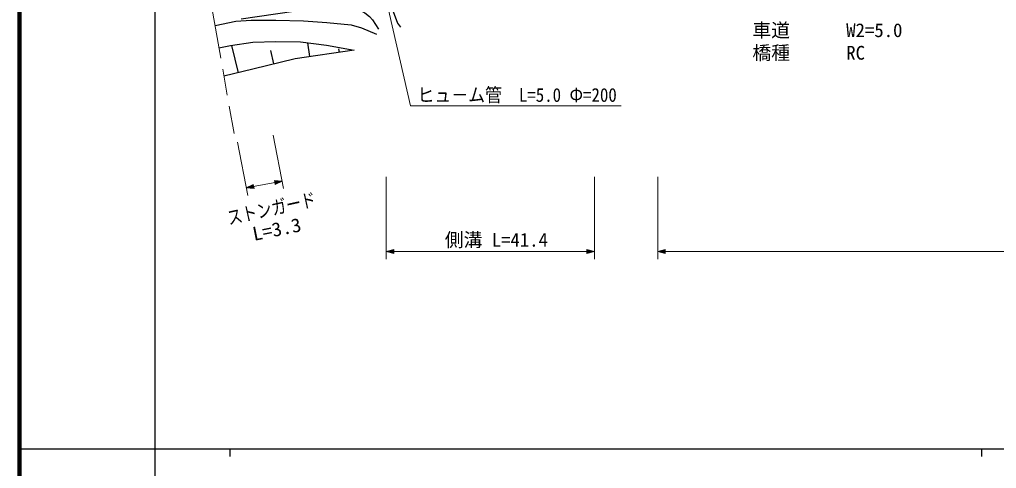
# Model space of a CAD drawing. Units: millimetres, scale not verified. Extents: x 40000 to 680000, y 20000 to 380000.
# Drawn here: x 40000 to 169993, y 202409 to 262086 of the extents above; entities that cross this region are included whole.
import ezdxf
from ezdxf.enums import TextEntityAlignment as Align

# ---------------------------------------------------------------- set-up
doc = ezdxf.new("R2010")
doc.units = ezdxf.units.MM
doc.header["$LTSCALE"] = 1000
doc.linetypes.add('CHAIN', pattern=[18.5, 12, -1.5, 3.5, -1.5])
for name, color, linetype, lineweight in [('M-BGD', 7, 'Continuous', 25), ('M-BMK', 2, 'CHAIN', 13), ('M-STR-HTXT', 7, 'Continuous', 13), ('M-TTL', 2, 'Continuous', 140), ('M-TTL-BAND', 7, 'Continuous', 25)]:
    doc.layers.add(name, color=color, linetype=linetype, lineweight=lineweight)
doc.styles.add('ＭＳ ゴシック', font='')
doc.styles.get('ＭＳ ゴシック').set_extended_font_data('MS Gothic')

msp = doc.modelspace()

# ---------------------------------------------------------------- linework, layer by layer
at = {"layer": 'M-BGD'}
for p, q in [((66011, 261303), (68784, 261857)), ((68784, 261857), (70814, 262022)), ((70814, 262022), (74106, 262022)), ((74106, 262022), (77782, 261912)), ((77782, 261912), (80910, 261693)), ((80910, 261693), (84147, 261364)), ((84147, 261364), (85518, 260979)), ((85518, 260979), (87493, 260157)), ((68071, 258620), (71034, 259059)), ((71034, 259059), (74106, 259169)), ((74106, 259169), (77398, 259114)), ((77398, 259114), (80855, 258675)), ((78646, 257153), (78377, 258990)), ((66537, 258330), (68071, 258620)), ((69119, 255023), (68230, 258644)), ((73859, 256179), (73429, 257952)), ((84531, 258017), (76685, 256865)), ((80855, 258675), (84531, 258017)), ((82569, 257729), (82501, 258192)), ((76685, 256865), (71034, 255493)), ((71034, 255493), (67205, 254553))]:
    msp.add_line(p, q, dxfattribs=at)
for points in [[(82226, 267399), (83622, 267504), (85119, 267492), (85908, 267380), (86635, 267177), (87574, 266808), (88480, 266302), (88760, 265930), (88987, 265364), (89567, 263513), (90275, 261625), (90676, 261089)], [(69498, 262187), (78927, 263573), (80655, 263789), (82261, 263884), (83455, 263777), (84604, 263560), (85362, 263304), (85940, 262998), (86574, 262503), (86985, 262048), (87768, 260815)]]:
    msp.add_lwpolyline(points, dxfattribs=at)
at = {"layer": 'M-BMK'}
msp.add_line((64689, 268783), (68554, 246924), dxfattribs=at)
at = {"layer": 'M-STR-HTXT'}
for p, q in [((87032, 272282), (92036, 250598)), ((92036, 250598), (120053, 250598)), ((68989, 245779), (70359, 238713)), ((75139, 239641), (73768, 246706)), ((70169, 239695), (74948, 240622)), ((74020, 240157), (73913, 240707)), ((73913, 240707), (74948, 240622)), ((74044, 240243), (73968, 240636)), ((73968, 240636), (74674, 240569)), ((74948, 240622), (74020, 240157)), ((74068, 240329), (74022, 240565)), ((74022, 240565), (74516, 240539)), ((74674, 240569), (74044, 240243)), ((74516, 240539), (74068, 240329)), ((74092, 240416), (74077, 240494)), ((74077, 240494), (74281, 240493)), ((74281, 240493), (74092, 240416)), ((88803, 241175), (88803, 230253)), ((116496, 230253), (116496, 241175)), ((124920, 241175), (124920, 230253)), ((70169, 239695), (71097, 240160)), ((71204, 239611), (70169, 239695)), ((70444, 239748), (71073, 240074)), ((71149, 239682), (70444, 239748)), ((70601, 239779), (71049, 239988)), ((71095, 239753), (70601, 239779)), ((70837, 239825), (71025, 239902)), ((71040, 239823), (70837, 239825)), ((71025, 239902), (71040, 239823)), ((71049, 239988), (71095, 239753)), ((71073, 240074), (71149, 239682)), ((71097, 240160), (71204, 239611)), ((88803, 231253), (89803, 231533)), ((89083, 231253), (89763, 231453)), ((89763, 231453), (89763, 231053)), ((89803, 231533), (89803, 230973)), ((115496, 230973), (115496, 231533)), ((115496, 231533), (116496, 231253)), ((115536, 231053), (115536, 231453)), ((115536, 231453), (116216, 231253)), ((124920, 231253), (125920, 231533)), ((125200, 231253), (125880, 231453)), ((125880, 231453), (125880, 231053)), ((125920, 231533), (125920, 230973)), ((89803, 230973), (88803, 231253)), ((88803, 231253), (116496, 231253)), ((89763, 231053), (89083, 231253)), ((89243, 231253), (89723, 231373)), ((89723, 231133), (89243, 231253)), ((89483, 231253), (89683, 231293)), ((89683, 231213), (89483, 231253)), ((89683, 231293), (89683, 231213)), ((89723, 231373), (89723, 231133)), ((116496, 231253), (115496, 230973)), ((116216, 231253), (115536, 231053)), ((115576, 231133), (115576, 231373)), ((115576, 231373), (116056, 231253)), ((116056, 231253), (115576, 231133)), ((115616, 231213), (115616, 231293)), ((115616, 231293), (115816, 231253)), ((115816, 231253), (115616, 231213)), ((125920, 230973), (124920, 231253)), ((124920, 231253), (233437, 231253)), ((125880, 231053), (125200, 231253)), ((125360, 231253), (125840, 231373)), ((125840, 231133), (125360, 231253)), ((125600, 231253), (125800, 231293)), ((125800, 231213), (125600, 231253)), ((125800, 231293), (125800, 231213)), ((125840, 231373), (125840, 231133))]:
    msp.add_line(p, q, dxfattribs=at)
at = {"layer": 'M-TTL'}
msp.add_line((40000, 380000), (40000, 20000), dxfattribs=at)
at = {"layer": 'M-TTL-BAND'}
for p, q in [((58000, 370000), (58000, 20000)), ((40000, 205000), (579000, 205000)), ((68000, 205000), (68000, 204000)), ((168000, 205000), (168000, 204000))]:
    msp.add_line(p, q, dxfattribs=at)

# ---------------------------------------------------------------- texts
at = {"layer": 'M-STR-HTXT', "style": 'ＭＳ ゴシック'}
for s, p in [('車道      W2=5.0', (137518, 259203)), ('橋種      RC', (137518, 256203)), ('側溝 L=41.4', (96585, 231339))]:
    msp.add_text(s, height=1833, dxfattribs=at).set_placement(p, align=Align.BOTTOM_LEFT)
at = {"layer": 'M-STR-HTXT', "style": 'ＭＳ ゴシック', "width": 0.9}
msp.add_text('ヒュ－ム管\u3000L=5.0 Φ=200', height=1833, dxfattribs=at).set_placement((92946, 250598), align=Align.BOTTOM_LEFT)
at = {"layer": 'M-STR-HTXT', "style": 'ＭＳ ゴシック'}
for s, rotation, width, p in [('ストンガード', 12.4, 0.8, (67976, 234243)), ('L=3.3', 11.5, 1.05, (71313, 232120))]:
    msp.add_text(s, height=1833, rotation=rotation, dxfattribs=dict(at, width=width)).set_placement(p, align=Align.BOTTOM_LEFT)

doc.saveas('drawing.dxf')
